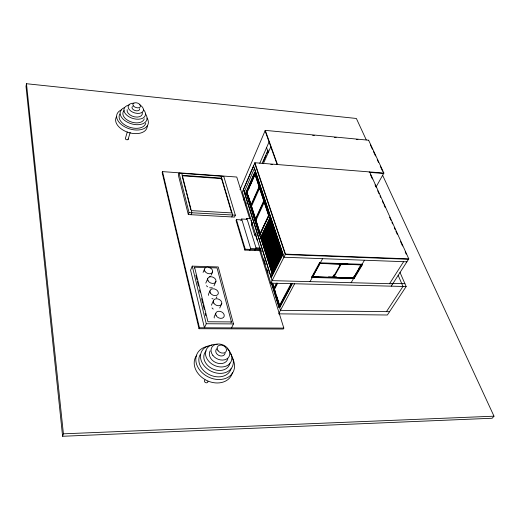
<?xml version="1.0" encoding="UTF-8"?>
<svg xmlns="http://www.w3.org/2000/svg" width="520" height="520" viewBox="0 0 520 520"><rect width="100%" height="100%" fill="white"/><g stroke="black" fill="none" stroke-linecap="round" stroke-linejoin="round"><path stroke-width="0.78" d="M366.243 139.841L356.363 118.469L26.488 83.727L26 86.314L62.608 436.274L492.174 418.243L494 416.188L382.597 175.214M127.283 132.008L125.45 138.222A1.469 0.923 17 0 0 126.607 139.724A1.469 0.923 17 0 0 128.193 138.938M128.109 139.406L130.189 132.424M62.608 436.274L63.414 433.823L26.488 83.727M249.789 218.862L236.756 177.028L162.513 171.613L162.175 172.601L199.011 328.718L283.315 329.03L283.822 328.101L259.688 250.627L260.319 249.366M179.056 173.134L178.353 175.091L188.305 214.565L234.514 217.087L235.339 215.176L223.763 176.384L179.056 173.134L189.053 212.608L188.305 214.565M191.107 214.721L191.861 212.764L181.772 173.329M221.214 179.419L221.728 178.145L182.273 175.311M192.244 266.136L190.567 270.218L204.438 327.776L206.271 323.745L192.244 266.136L218.231 266.955L233.48 323.908L231.543 327.886M194.149 268.203L194.558 267.221L205.797 267.566M203.099 272.382L204.49 269.106M239.993 189.65L265.265 130.37L368.622 140.225L383.884 173.069L376.11 186.875M383.884 173.069L254.891 162.74L242.327 191.978L270.816 283.166L406.159 286.533L399.997 272.415M253.656 165.887L243.529 189.436L271.258 277.602L283.03 254.189L255.762 172.218M231.816 216.938L232.635 215.026L221.156 176.196M244.225 191.99L254.391 168.441M205.803 283.114L207.714 278.694M245.284 195.006L255.508 171.451L254.352 167.973M255.19 173.27L246.844 192.472L260.221 234.683M243.776 200.07L244.738 197.86M247.072 192.491L255.099 174.025M259.779 163.274L269.055 141.934M211.205 275.106L212.628 271.85M248.469 189.54L249.431 187.323M250.075 185.848L255.21 174.037M241.267 219.869L236.431 219.615L236.054 220.487L244.855 250.081L259.701 250.666M262.19 163.365L267.995 150.078M263.159 161.915L266.065 155.272M266.708 153.797L268.002 150.845M245.291 204.925L246.259 202.716M263.367 163.709L270.79 146.783M210.002 290.797L208.566 294.06A4.375 3.198 24 0 0 208.578 295.36M240.903 220.747L241.67 218.998L246.5 219.258M213.993 285.857L215.943 281.457M259.129 186.674L250.594 205.888L251.297 205.927M259.675 187.941L251.446 206.408L250.744 206.362L259.285 187.155L260.007 187.207M246.311 219.694L246.896 218.387L250.913 218.602M199.011 328.718L199.44 327.756L162.513 171.613M211.38 305.233L213.363 300.833M255.424 235.242L254.774 235.216L251.556 224.881L252.531 222.736M263.789 200.746L255.041 219.947L255.756 219.986L255.911 220.474L255.197 220.435L263.952 201.24L264.68 201.286M255.911 220.474L264.342 202.02M215.748 313.391L214.26 316.635A4.466 3.335 25.1 0 0 214.286 317.993M244.855 250.081L245.258 249.21L236.431 219.615M219.733 308.009L221.754 303.628M254.774 235.216L255.437 233.779M256.178 234.058L255.723 235.514M249.828 250.276L250.633 248.534L241.67 218.998M268.606 215.475L259.636 234.656L260.455 234.696M258.557 237.218L269.562 213.694M259.441 240.039L270.498 216.515M254.774 250.471L256.002 247.864L246.896 218.387M261.027 238.336L270.062 219.154M261.625 238.654L269.932 221.052L269.744 220.48L261.443 238.089L261.625 238.654L262.795 238.713L262.613 238.141M264.18 235.775L267.651 228.442M268.346 226.98L270.771 221.845M262.151 240.325L270.485 222.722L270.296 222.15L261.969 239.759L262.151 240.325L263.328 240.377L263.146 239.811M263.673 239.642L265.064 236.711M265.759 235.248L271.323 223.516M262.685 242.002L271.037 224.4L270.849 223.828L262.502 241.43L262.685 242.002L263.855 242.053L263.679 241.482M264.206 241.319L266.65 236.184M267.345 234.722L271.531 225.927M263.218 243.678L271.589 226.077L271.401 225.505L263.036 243.107L263.218 243.678L264.394 243.731M264.739 242.996L269.639 232.739M271.388 229.073L272.09 227.604M263.75 245.362L272.149 227.767L271.96 227.188L263.569 244.79L263.75 245.362L264.927 245.414L265.98 243.217M268.788 237.354L272.292 230.022M264.284 247.052L272.708 229.457L272.519 228.885L264.101 246.48L264.284 247.052L265.467 247.104L265.284 246.525M265.805 246.402L269.178 239.363M271.882 233.74L273.234 230.925M264.823 248.749L273.273 231.16L273.078 230.581L264.641 248.17L264.823 248.749L266.006 248.794L265.817 248.222M266.682 247.39L271.758 236.841M265.363 250.452L273.839 232.863L273.644 232.284L265.181 249.873L265.363 250.452L266.546 250.497L274.358 234.325M230.958 322.881L231.419 321.919L217.035 267.917L209.008 267.67M265.902 252.155L274.404 234.572L274.209 233.987L265.72 251.576L265.902 252.155L267.085 252.207L274.924 236.035M266.448 253.87L274.969 236.288L274.775 235.703L266.26 253.286L266.448 253.87L267.631 253.916L267.449 253.331M270.368 248.294L275.834 237.049M266.988 255.587L275.535 238.011L275.346 237.419L266.806 255.002L266.988 255.587L268.177 255.632L272.292 247.202M267.534 257.309L276.107 239.733L275.912 239.148L267.351 256.724L267.534 257.309L268.723 257.355L276.971 240.494M268.086 259.038L276.679 241.469L276.484 240.877L267.897 258.453L268.086 259.038L269.276 259.084L277.543 242.222M268.632 260.774L277.257 243.211L277.062 242.613L268.45 260.182L268.632 260.774L269.828 260.819M270.861 258.713L277.778 244.667M269.185 262.516L277.836 244.953L277.635 244.361L268.996 261.924L269.185 262.516L270.381 262.555L275.925 251.322M269.737 264.264L278.414 246.701L278.213 246.103L269.548 263.666L269.737 264.264L270.933 264.303L278.935 248.157M270.296 266.012L278.993 248.463L278.798 247.858L270.108 265.414L270.296 266.012L271.492 266.052L279.513 249.912M270.855 267.774L279.578 250.224L279.377 249.619L270.66 267.169L270.855 267.774L272.051 267.813M276.594 258.687L280.092 251.674M271.414 269.536L280.163 251.992L279.962 251.388L271.219 268.938L271.414 269.536L272.61 269.575L272.422 268.97M272.961 268.873L281.028 252.739M271.889 272.642L281.457 253.539M270.777 276.088L282.529 252.668M271.135 277.596L282.906 254.183M270.816 283.166L285.506 254.111L254.891 162.74M277.361 283.79L274.437 289.484L273.735 289.471L273.572 288.951L276.49 283.25M273.735 289.471L277.024 283.056M291.012 283.725L279 306.449L279.799 306.462M292.026 284.349L279.74 307.528L278.935 307.515L291.584 283.621M279.519 307.346L292.123 283.55M368.401 140.647L368.622 140.225M278.967 313.137L294.613 283.757M369.395 172.347L369.629 171.925L408.791 258.869L391.248 286.163M314.652 272.662L312.416 276.744L353.652 277.914L361.575 264.602L356.766 264.433M315.4 271.303L319.872 263.139M319.943 263.341L312.481 276.945L312.234 276.244M310.005 281.625L322.601 258.674M333.144 276.211L333.912 274.865M339.293 265.44L340.06 264.095M333.606 277.511L341.309 264.056L340.685 264.036L332.988 277.498L332.761 276.881M353.86 276.757L354.647 275.431M359.001 268.106L359.794 266.773M360.588 265.44L361.381 264.108L361.654 264.797L353.73 278.115L353.464 277.427L354.133 277.446M353.932 276.959L359.873 266.968M360.666 265.636L361.459 264.303M351.098 282.698L364.475 260.228M389.545 283.699L403.624 261.677M386.451 311.649L402.981 286.455L398.144 275.294M406.159 286.533L387.374 315.003L278.59 313.839M63.414 433.823L494 416.188M199.44 327.756L283.822 328.101M231.419 321.919L207.942 321.757L194.558 267.221M206.271 323.745L233.48 323.908M279.988 307.06L279.188 307.047L271.707 283.173M389.565 311.688L280.456 310.336L279.494 307.262M273.572 288.951L274.274 288.964M392.009 283.335L404.911 283.673M392.776 283.784L272.09 280.637L243.419 189.43M334.848 276.894L336.453 276.939M312.306 276.445L317.967 276.608M328.478 276.906L336.563 277.141M346.262 277.413L353.535 277.622M311.786 276.926L354.406 278.135M312.52 277.043L353.769 278.213M326.287 263.367L333.509 263.62M341.523 263.9L347.945 264.121M319.235 263.315L362.336 264.817M319.982 263.445L361.693 264.894M406.906 261.8L283.927 257.238L253.539 165.88M285.506 254.111L408.791 258.869M408.525 259.292L285.279 254.56L254.696 163.189M250.633 248.534L260.526 248.937M245.258 249.21L260.111 249.802M256.002 247.864L260.234 248.04M251.556 224.881L252.2 224.919M189.053 212.608L235.339 215.176M191.315 210.633L232.018 212.927M247.182 192.498L246.285 192.439L254.618 173.225L255.417 173.29M182.097 175.799L221.54 178.627L231.582 212.635M270.849 164.483L272.467 164.613M369.148 172.328L383.65 173.485M312.702 135.343L314.32 135.499M334.497 137.417L336.115 137.573M356.291 139.49L357.91 139.646M370.39 144.924L372.372 149.201M373.484 151.593L375.531 156M377.208 159.62L378.567 162.539M380.257 166.185L382.629 171.301M370.39 174.558L372.379 178.978M375.031 184.873L376.025 187.083M377.683 190.769L379.009 193.713M380.003 195.923L380.673 197.399M382.33 201.084L383.325 203.294M383.988 204.769L385.313 207.714M389.623 217.295L390.949 220.239M391.944 222.45L392.606 223.925M394.264 227.611L395.259 229.821M395.922 231.29L397.248 234.24M400.562 241.605L402.551 246.025M405.204 251.921L406.204 254.131M265.265 130.37L277.505 164.554M265.077 130.812L277.03 164.236M266.565 147.654L268.281 152.51M267.93 211.666L268.69 213.967M254.735 173.238L281.632 254.442M254.449 172.712L268.794 216.034M269.406 219.108L281.359 255.249M248.157 195.566L250.835 204.009M251.81 207.077L260.325 233.935M261.125 236.717L272.558 272.779M246.909 191.971L250.828 204.341M251.563 206.661L255.483 219.024M255.977 220.571L260.143 233.714M246.395 192.446L272.058 273.546M246.116 191.919L259.812 235.222M272.617 283.225L275.782 293.293M276.75 296.394L279.428 304.915M272.493 283.192L279.507 305.519M272.279 283.212L279.572 306.462M272.259 284.18L274.43 291.109M275.392 294.183L277.563 301.106M278.044 302.647L278.772 304.954M260.624 248.989L261.346 251.303M263.757 259.006L265.44 264.394M266.89 269.016L268.093 272.864M271.226 282.874L278.935 307.515M250.958 220.266L252.167 224.139M255.554 234.982L257.25 240.409M182.299 176.586L186.114 191.497M186.511 193.069L187.115 195.422M187.519 196.995L190.73 209.553M195.864 275.21L197.008 279.883M197.392 281.444L198.536 286.117M199.492 290.011L200.064 292.351M201.584 298.584L202.728 303.257M203.112 304.811L204.256 309.485M205.212 313.378L205.784 315.718M139.62 108.654A3.958 2.379 17.5 0 1 135.187 110.572A3.958 2.379 17.5 0 1 132.418 106.483M142.292 112.691A7.891 4.758 17.4 0 1 134.641 116.864A7.891 4.758 17.4 0 1 127.173 109.674M139.353 104.65A7.917 4.752 17.5 0 1 141.375 112.762A7.917 4.752 17.5 0 1 129.174 109.486A7.917 4.752 17.5 0 1 133.919 103.188M144.267 118.788A11.096 6.734 17.4 0 1 130.175 121.563A11.096 6.734 17.4 0 1 124.111 110.572M143.481 109.655A11.134 6.721 17.4 0 1 140.745 118.911A11.134 6.721 17.4 0 1 125.554 113.932A11.134 6.721 17.4 0 1 129.214 104.981M145.795 123.181A13.825 8.431 17.3 0 1 129.233 127.095A13.825 8.431 17.3 0 1 119.847 114.042M145.626 114.075A13.871 8.418 17.4 0 1 140.829 124.371A13.871 8.418 17.4 0 1 122.993 119.009A13.871 8.418 17.4 0 1 124.273 107.647M147.284 125.912A16.309 9.99 17.3 0 1 128.752 132.567A16.309 9.99 17.3 0 1 116.493 116.714M147.102 118.047A16.361 9.978 17.3 0 1 140.465 129.727A16.361 9.978 17.3 0 1 119.776 123.091A16.361 9.978 17.3 0 1 121.531 109.837M225.089 353.191A4.901 3.776 26.6 0 1 218.536 355.264A4.901 3.776 26.6 0 1 216.925 348.738M227.844 358.722A9.757 7.553 26.7 0 1 215.833 362.583A9.757 7.553 26.7 0 1 210.139 350.863M229.938 363.09A13.715 10.66 26.7 0 1 212.017 368.609A13.715 10.66 26.7 0 1 206.193 350.89M227.389 348.835A13.774 10.66 26.7 0 1 226.103 366.119A13.774 10.66 26.7 0 1 206.258 357.312A13.774 10.66 26.7 0 1 217.263 344.338M231.101 368.791A17.069 13.319 26.7 0 1 209.781 374.881A17.069 13.319 26.7 0 1 200.33 354.374M230.243 353.399A17.141 13.325 26.7 0 1 225.076 372.684A17.141 13.325 26.7 0 1 201.858 362.213A17.141 13.325 26.7 0 1 211.913 345.124M232.511 372.32A20.111 15.763 26.8 0 1 206.875 380.543A20.111 15.763 26.8 0 1 196.781 355.212M232.258 357.916A20.195 15.763 26.7 0 1 223.711 378.982A20.195 15.763 26.7 0 1 197.47 366.425A20.195 15.763 26.7 0 1 207.987 346.3M207.864 381.251A1.807 1.443 26.9 0 1 206.804 382.779A1.807 1.443 26.9 0 1 204.678 381.843A1.807 1.443 26.9 0 1 205.004 379.984M213.245 309.056A4.42 3.263 24.5 0 1 212.056 307.905M213.037 298.831A4.375 3.198 24 0 1 211.933 298.584M216.833 296.816A4.375 3.198 24 0 1 216.229 297.914M212.258 287.625A4.329 3.133 23.5 0 1 209.671 287.709M207.617 286.793A4.329 3.133 23.5 0 1 206.453 285.682M210.607 276.153A4.29 3.075 23 0 1 209.482 276.835M254.677 172.178L245.895 192.433L259.578 235.736L269.042 215.501L254.677 172.178M269.783 218.309L260.761 237.484L272.175 273.546L281.756 254.449L269.783 218.309M280.547 253.162L271.778 270.699L271.973 271.303L280.748 253.767L280.547 253.162M319.521 262.802L311.506 277.427L354.113 278.623L362.642 264.316L319.521 262.802M133.465 105.976A3.972 2.373 17.5 0 0 140.133 107.081A3.972 2.373 17.5 0 0 136.526 102.81A3.972 2.373 17.5 0 0 133.465 105.976M218.049 350.772A4.914 3.776 26.6 0 0 226.155 351.429A4.914 3.776 26.6 0 0 221.28 345.079A4.914 3.776 26.6 0 0 218.049 350.772M212.888 355.42A9.796 7.553 26.6 0 0 229.034 356.662A9.796 7.553 26.6 0 0 219.284 344.012A9.796 7.553 26.6 0 0 212.888 355.42M216.164 315.699A4.485 3.335 25.1 0 0 223.607 317.35A4.485 3.335 25.1 0 0 220.161 311.37A4.485 3.335 25.1 0 0 216.164 315.699M213.772 303.095A4.439 3.263 24.5 0 0 221.15 304.752A4.439 3.263 24.5 0 0 217.744 298.877A4.439 3.263 24.5 0 0 213.772 303.095M210.399 293.014A4.394 3.198 24 0 0 217.698 294.664A4.394 3.198 24 0 0 214.35 288.906A4.394 3.198 24 0 0 210.399 293.014M208.104 280.865A4.355 3.133 23.5 0 0 215.339 282.522A4.355 3.133 23.5 0 0 212.03 276.868A4.355 3.133 23.5 0 0 208.104 280.865M204.867 271.232A4.303 3.068 23 0 0 212.024 272.889A4.303 3.068 23 0 0 208.767 267.339A4.303 3.068 23 0 0 204.867 271.232"/></g></svg>
